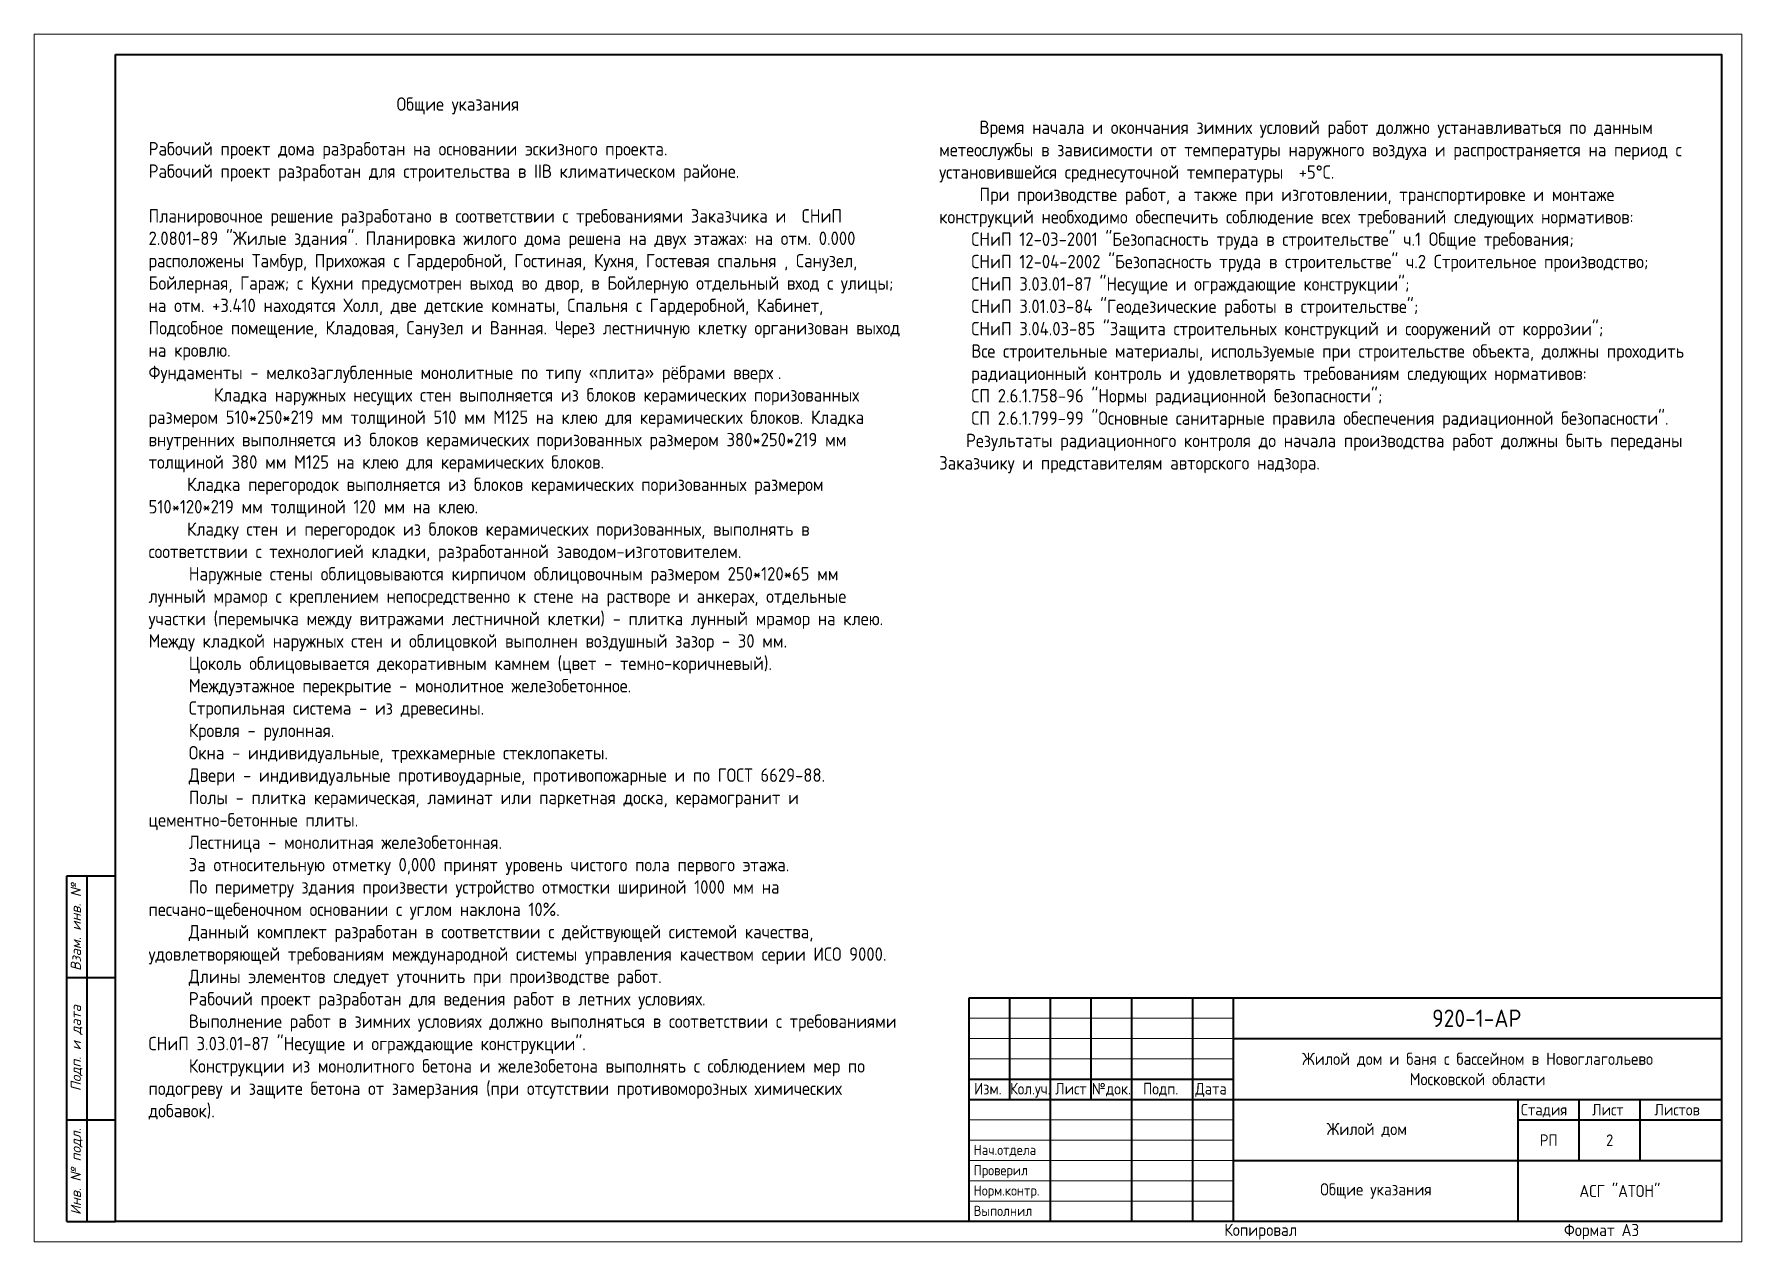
# Paper-space layout '2' of a CAD drawing. Header units: millimetres. Extents: x -17 to 41983, y -5 to 29695.
# The model-space entities are those that its viewports show. They can reach past a viewport. Long polylines and large blocks are cut down to what shows.
import ezdxf
from ezdxf.enums import TextEntityAlignment as Align

# ---------------------------------------------------------------- set-up
doc = ezdxf.new("R2010")
doc.units = ezdxf.units.MM
doc.layers.get('Defpoints').update_dxf_attribs({"color": 40})
doc.layers.add('Text', color=7, linetype='Continuous', lineweight=15)
doc.layers.add('текст', color=7, linetype='Continuous', lineweight=13)
doc.styles.add('GOST 2.304', font='isocpeur.ttf', dxfattribs={"width": 0.9})
doc.styles.get("Standard").update_dxf_attribs({"font": 'arial.ttf'})
doc.styles.add('Ок1', font='isocpeur.ttf', dxfattribs={"oblique": 15})
doc.styles.add('Оксана', font='arial.ttf')

# ---------------------------------------------------------------- blocks, each defined once
blk = doc.blocks.new('*U8')
at = {"color": 7, "linetype": 'Continuous', "lineweight": 40}
for p, q in [((-412, 90), (-400, 90)), ((-412, 5), (-412, 90)), ((-407, 5), (-407, 90)), ((-412, 65), (-400, 65)), ((-190, 60), (-5, 60)), ((-190, 5), (-190, 60)), ((-180, 35), (-180, 60)), ((-170, 5), (-170, 60)), ((-160, 35), (-160, 60)), ((-150, 5), (-150, 60)), ((-135, 5), (-135, 60)), ((-125, 5), (-125, 60)), ((-125, 50), (-5, 50)), ((-190, 40), (-125, 40)), ((-190, 35), (-125, 35)), ((-125, 35), (-5, 35)), ((-55, 5), (-55, 35)), ((-40, 20), (-40, 35)), ((-25, 20), (-25, 35)), ((-412, 30), (-400, 30)), ((-55, 30), (-5, 30)), ((-125, 20), (-5, 20)), ((-412, 5), (-400, 5))]:
    blk.add_line(p, q, dxfattribs=at)
at = {"color": 7, "linetype": 'Continuous', "lineweight": 20}
for p, q in [((-190, 55), (-125, 55)), ((-190, 50), (-125, 50)), ((-190, 45), (-125, 45)), ((-190, 30), (-125, 30)), ((-190, 25), (-125, 25)), ((-190, 20), (-125, 20)), ((-190, 15), (-125, 15)), ((-190, 10), (-125, 10))]:
    blk.add_line(p, q, dxfattribs=at)
at = {"color": 7, "linetype": 'Continuous', "lineweight": 0}
blk.add_lwpolyline([(-420, 297), (0, 297), (0, 0), (-420, 0)], close=True, dxfattribs=at)
at = {"color": 7, "linetype": 'Continuous', "lineweight": 40}
blk.add_lwpolyline([(-400, 292), (-5, 292), (-5, 5), (-400, 5)], close=True, dxfattribs=at)
at = {"color": 7, "style": 'Оксана', "flags": 8}
for tag, height, p in [('НАИМЕНОВАНИЕ_ОБЪЕКТА_СТРОИТЕЛЬСТВА', 2.71, (-64.88, 42.01)), ('НАИМЕНОВАНИЕ_ЧЕРТЕЖА', 2.86, (-88.9, 11.79))]:
    blk.add_attdef(tag, text='', height=height, dxfattribs=at).set_placement(p, align=Align.MIDDLE_CENTER)
at = {"color": 7, "linetype": 'Continuous', "lineweight": 20, "style": 'Оксана', "flags": 8}
blk.add_attdef('ИНВ.№ПОДЛ.', text='', height=2.5, rotation=90, dxfattribs=at).set_placement((-403.5, 17.5), align=Align.MIDDLE_CENTER)
for tag, height, p in [('НАИМЕНОВАНИЕ_СООРУЖЕНИЯ', 3.57, (-91.21, 26.62)), ('ОРГАНИЗАЦИЯ/ЛИЦЕНЗИЯ', 2.29, (-29.74, 11.97))]:
    blk.add_attdef(tag, text='', height=height, dxfattribs=at).set_placement(p, align=Align.MIDDLE_CENTER)
at = {"color": 7, "linetype": 'Continuous', "lineweight": 20, "flags": 8}
for tag, p in [('---------------------------------------------------', (-210, 5)), ('--------------------------------------------------', (-210, -2))]:
    blk.add_attdef(tag, text='', height=0.143, dxfattribs=at).set_placement(p, align=Align.TOP_LEFT)
at = {"layer": 'Text', "color": 7, "linetype": 'Continuous', "lineweight": 20, "style": 'GOST 2.304', "width": 0.9}
for s, p in [('Изм.', (-188.83, 36.23)), ('Лист', (-168.89, 36.23)), ('№док.', (-159.89, 36.23)), ('Подп.', (-147.29, 36.23)), ('Дата', (-134.42, 36.23)), ('Стадия', (-54.33, 31.07)), ('Лист', (-36.84, 31.07)), ('Листов', (-21.51, 31.07))]:
    blk.add_text(s, height=2.857, dxfattribs=at).set_placement(p)
at = {"layer": 'Text', "color": 7, "linetype": 'Continuous', "lineweight": 20, "style": 'GOST 2.304', "width": 0.833333}
blk.add_text('Кол.уч.', height=2.857, dxfattribs=at).set_placement((-180, 36.23), (-170, 36.23), align=Align.FIT)
at = {"layer": 'Text', "color": 7, "linetype": 'Continuous', "lineweight": 20, "style": 'GOST 2.304', "width": 0.9, "flags": 8}
blk.add_attdef('ОБОЗНАЧЕНИЕ_ДОКУМЕНТА', text='', height=4.29, dxfattribs=at).set_placement((-65.21, 54.98), align=Align.MIDDLE_CENTER)
at = {"layer": 'Text', "color": 7, "style": 'GOST 2.304', "width": 0.9, "flags": 8}
for tag, p in [('СТАДИЯ', (-47.5, 25)), ('ЛИСТ', (-32.5, 25)), ('ЛИСТОВ', (-15, 25))]:
    blk.add_attdef(tag, text='', height=2.86, dxfattribs=at).set_placement(p, align=Align.MIDDLE_CENTER)
at = {"layer": 'текст', "color": 7, "linetype": 'Continuous', "style": 'Ок1', "oblique": 15}
for s, p in [('Взам. инв. №', (-408.5, 66.63)), ('Подп. и дата', (-408.5, 37.05)), ('Инв. № подл.', (-408.5, 6.6))]:
    blk.add_text(s, height=2.5, rotation=90.0002, dxfattribs=at).set_placement(p)

msp = doc.modelspace()

# ---------------------------------------------------------------- block references
at = {"ltscale": 130}
ref = msp.add_blockref('*U8', (1157053.9, 682326.2), dxfattribs=dict(at, xscale=100, yscale=100, zscale=100))
ref.add_attrib('ОБОЗНАЧЕНИЕ_ДОКУМЕНТА', '920-1-АР', dxfattribs={"layer": 'Text', "color": 7, "linetype": 'Continuous', "lineweight": 20, "height": 428.57, "style": 'GOST 2.304', "width": 0.9}).set_placement((1150533.2, 687824.5), align=Align.MIDDLE_CENTER)
ref.add_attrib('СТАДИЯ', 'РП', dxfattribs={"layer": 'Text', "color": 7, "height": 285.71, "style": 'GOST 2.304', "width": 0.9}).set_placement((1152303.9, 684826.2), align=Align.MIDDLE_CENTER)
ref.add_attrib('ЛИСТ', '2', dxfattribs={"layer": 'Text', "color": 7, "height": 285.7, "style": 'GOST 2.304', "width": 0.9}).set_placement((1153803.9, 684826.2), align=Align.MIDDLE_CENTER)

# ---------------------------------------------------------------- texts
at = {"layer": 'Text', "color": 7, "style": 'GOST 2.304', "width": 0.9}
for s, p in [('Нач.отдела', (1138161.6, 684462.6)), ('Проверил', (1138161.6, 683962.6)), ('Норм.контр.', (1138161.6, 683462.6)), ('Выполнил', (1138161.6, 682962.6))]:
    msp.add_text(s, height=250, dxfattribs=at).set_placement(p)
at = {"layer": 'Text', "color": 1, "char_height": 300, "attachment_point": 5, "style": 'GOST 2.304'}
for s, insert, width in [('{\\C256;Жилой дом и баня с бассейном в Новоглагольево\\PМосковской области}', (1150553.9, 686576.2), 12000), ('{\\C256;Жилой дом}', (1147829.1, 685076.2), 6550.467)]:
    msp.add_mtext(s, dxfattribs=dict(at, insert=insert, width=width))
at = {"layer": 'Text', "color": 7, "char_height": 300, "attachment_point": 5, "style": 'GOST 2.304'}
for s, insert, width in [('{\\C0;Общие указания }', (1148053.9, 683576.2), 7211.899), ('{\\C0;АСГ "АТОН"}', (1154053.9, 683576.2), 5000), ('Копиpовал ', (1145220.3, 682576.2), 5000), ('Формат А3', (1153604.4, 682576.2), 5000)]:
    msp.add_mtext(s, dxfattribs=dict(at, insert=insert, width=width))
at = {"layer": 'текст', "ltscale": 75, "char_height": 330, "attachment_point": 1, "style": 'GOST 2.304'}
for s, insert, width in [('\\pi6102.4;Общие указания\\P\\pi9256.2;\\P\\pi0;Рабочий проект дома разработан на основании эскизного проекта.\\PРабочий проект разработан для строительства в IIВ климатическом районе. \\P         \\PПланировочное решение разработано в соответствии с требованиями Заказчика и  СНиП 2.0801-89 "Жилые здания". Планировка жилого дома решена на двух этажах: на отм. 0.000 расположены Тамбур, Прихожая с Гардеробной, Гостиная, Кухня, Гостевая спальня , Санузел, Бойлерная, Гараж; с Кухни предусмотрен выход во двор, в Бойлерную отдельный вход с улицы; на отм. +3.410 находятся Холл, две детские комнаты, Спальня с Гардеробной, Кабинет, Подсобное помещение, Кладовая, Санузел и Ванная. Через лестничную клетку организован выход на кровлю.\\PФундаменты - мелкозаглубленные монолитные по типу «плита» рёбрами вверх{\\fArial|b0|i0|c204|p34; }.\\P\\pi660;     Кладка наружных несущих стен выполняется из блоков керамических поризованных размером {\\C7;510*250*219 мм} толщиной 510 мм М125 на клею для керамических блоков. Кладка внутренних выполняется из блоков керамических поризованных размером {\\C7;380*250*219 мм} толщиной 380 мм М125 на клею для керамических блоков.\\P\\pi0;     Кладка перегородок выполняется из блоков керамических поризованных размером {\\C7;510*120*219 мм} толщиной 120 мм на клею.\\P     Кладку стен и перегородок из блоков керамических поризованных, выполнять в соответствии с технологией кладки, разработанной заводом-изготовителем.\\P\\pi990;Наружные стены облицовываются кирпичом облицовочным {\\C7;размером 250*120*65 мм} {\\C7;лунный мрамор} с креплением непосредственно к стене на растворе и анкерах, отдельные участки (перемычка между витражами лестничной клетки) - плитка {\\C7;лунный мрамор }на клею. Между кладкой наружных стен и облицовкой выполнен воздушный зазор - 30 мм.\\PЦоколь облицовывается декоративным камнем (цвет - темно-коричневый). \\PМеждуэтажное перекрытие - монолитное железобетонное.\\PСтропильная система - из древесины.\\PКровля - рулонная.\\PОкна - индивидуальные, трехкамерные стеклопакеты.\\PДвери - индивидуальные противоударные, противопожарные и по ГОСТ 6629-88.\\PПолы - плитка керамическая, ламинат или паркетная доска, керамогранит и {\\C7;цементно-бетонные плиты}.\\PЛестница - монолитная железобетонная.\\PЗа относительную отметку 0,000 принят уровень чистого пола первого этажа.\\PПо периметру здания произвести устройство отмостки шириной 1000 мм на песчано-щебеночном основании с углом наклона 10%.\\PДанный комплект разработан в соответствии с действующей системой качества,  удовлетворяющей требованиям международной системы управления качеством серии ИСО 9000.\\PДлины элементов следует уточнить при производстве работ.\\PРабочий проект разработан для ведения работ в летних условиях.\\PВыполнение работ в зимних условиях должно выполняться в соответствии с требованиями СНиП 3.03.01-87 "Несущие и ограждающие конструкции".\\PКонструкции из монолитного бетона и железобетона выполнять с соблюдением мер по подогреву и защите бетона от замерзания (при отсутствии противоморозных химических добавок). ', (1117867.2, 710471.7), 18471.479), ('\\pi990;Время начала и окончания зимних условий работ должно устанавливаться по данным метеослужбы в зависимости от температуры наружного воздуха и распространяется на период с установившейся среднесуточной температуры  +5°С.\\PПри производстве работ, а также при изготовлении, транспортировке и монтаже конструкций необходимо обеспечить соблюдение всех требований следующих нормативов:\\P\\pi0,l789.76;СНиП 12-03-2001 "Безопасность труда в строительстве" ч.1 Общие требования;\\PСНиП 12-04-2002 "Безопасность труда в строительстве" ч.2 Строительное производство;\\PСНиП 3.03.01-87 "Несущие и ограждающие конструкции";\\PСНиП 3.01.03-84 "Геодезические работы в строительстве";\\PСНиП 3.04.03-85 "Защита строительных конструкций и сооружений от коррозии";\\PВсе строительные материалы, используемые при строительстве объекта, должны проходить радиационный контроль и удовлетворять требованиям следующих нормативов:\\PСП 2.6.1.758-96 "Нормы радиационной безопасности";\\PСП 2.6.1.799-99 "Основные санитарные правила обеспечения радиационной безопасности".\\P\\pi660,l0;Результаты радиационного контроля до начала производства работ должны быть переданы Заказчику и представителям авторского надзора.', (1137312.5, 709899.6), 19000)]:
    msp.add_mtext(s, dxfattribs=dict(at, insert=insert, width=width))

psp = doc.layouts.new('2')

# ---------------------------------------------------------------- viewports
at = {"layer": 'Defpoints', "ltscale": 0.1}
psp.add_viewport(center=(20983, 14845), size=(42000, 29700), view_center_point=(1136053.9, 697176.2), view_height=29700, dxfattribs=at)

doc.saveas('drawing.dxf')
